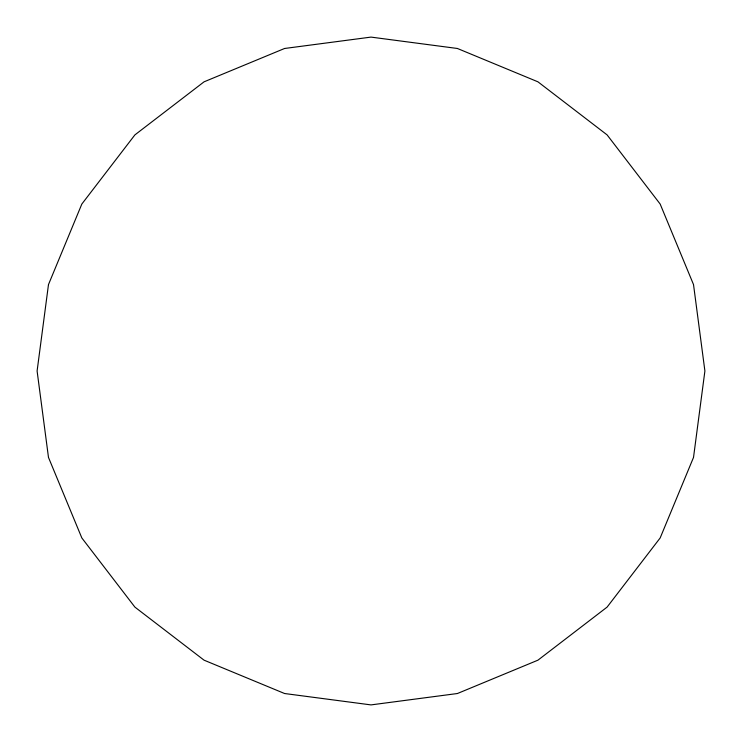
<?xml version="1.0" encoding="UTF-8"?>
<svg xmlns="http://www.w3.org/2000/svg" width="742" height="742" viewBox="0 0 742 742"><rect width="100%" height="100%" fill="white"/><g stroke="black" fill="none" stroke-linecap="round" stroke-linejoin="round"><path stroke-width="1.11" d="M48.48 284.585L37.1 371L48.48 457.415L81.833 537.95L134.896 607.104L204.05 660.167L284.585 693.52L371 704.9L457.415 693.52L537.95 660.167L607.104 607.104L660.167 537.95L693.52 457.415L704.9 371L693.52 284.585L660.167 204.05L607.104 134.896L537.95 81.833L457.415 48.48L371 37.1L284.585 48.48L204.05 81.833L134.896 134.896L81.833 204.05L48.48 284.585"/></g></svg>
